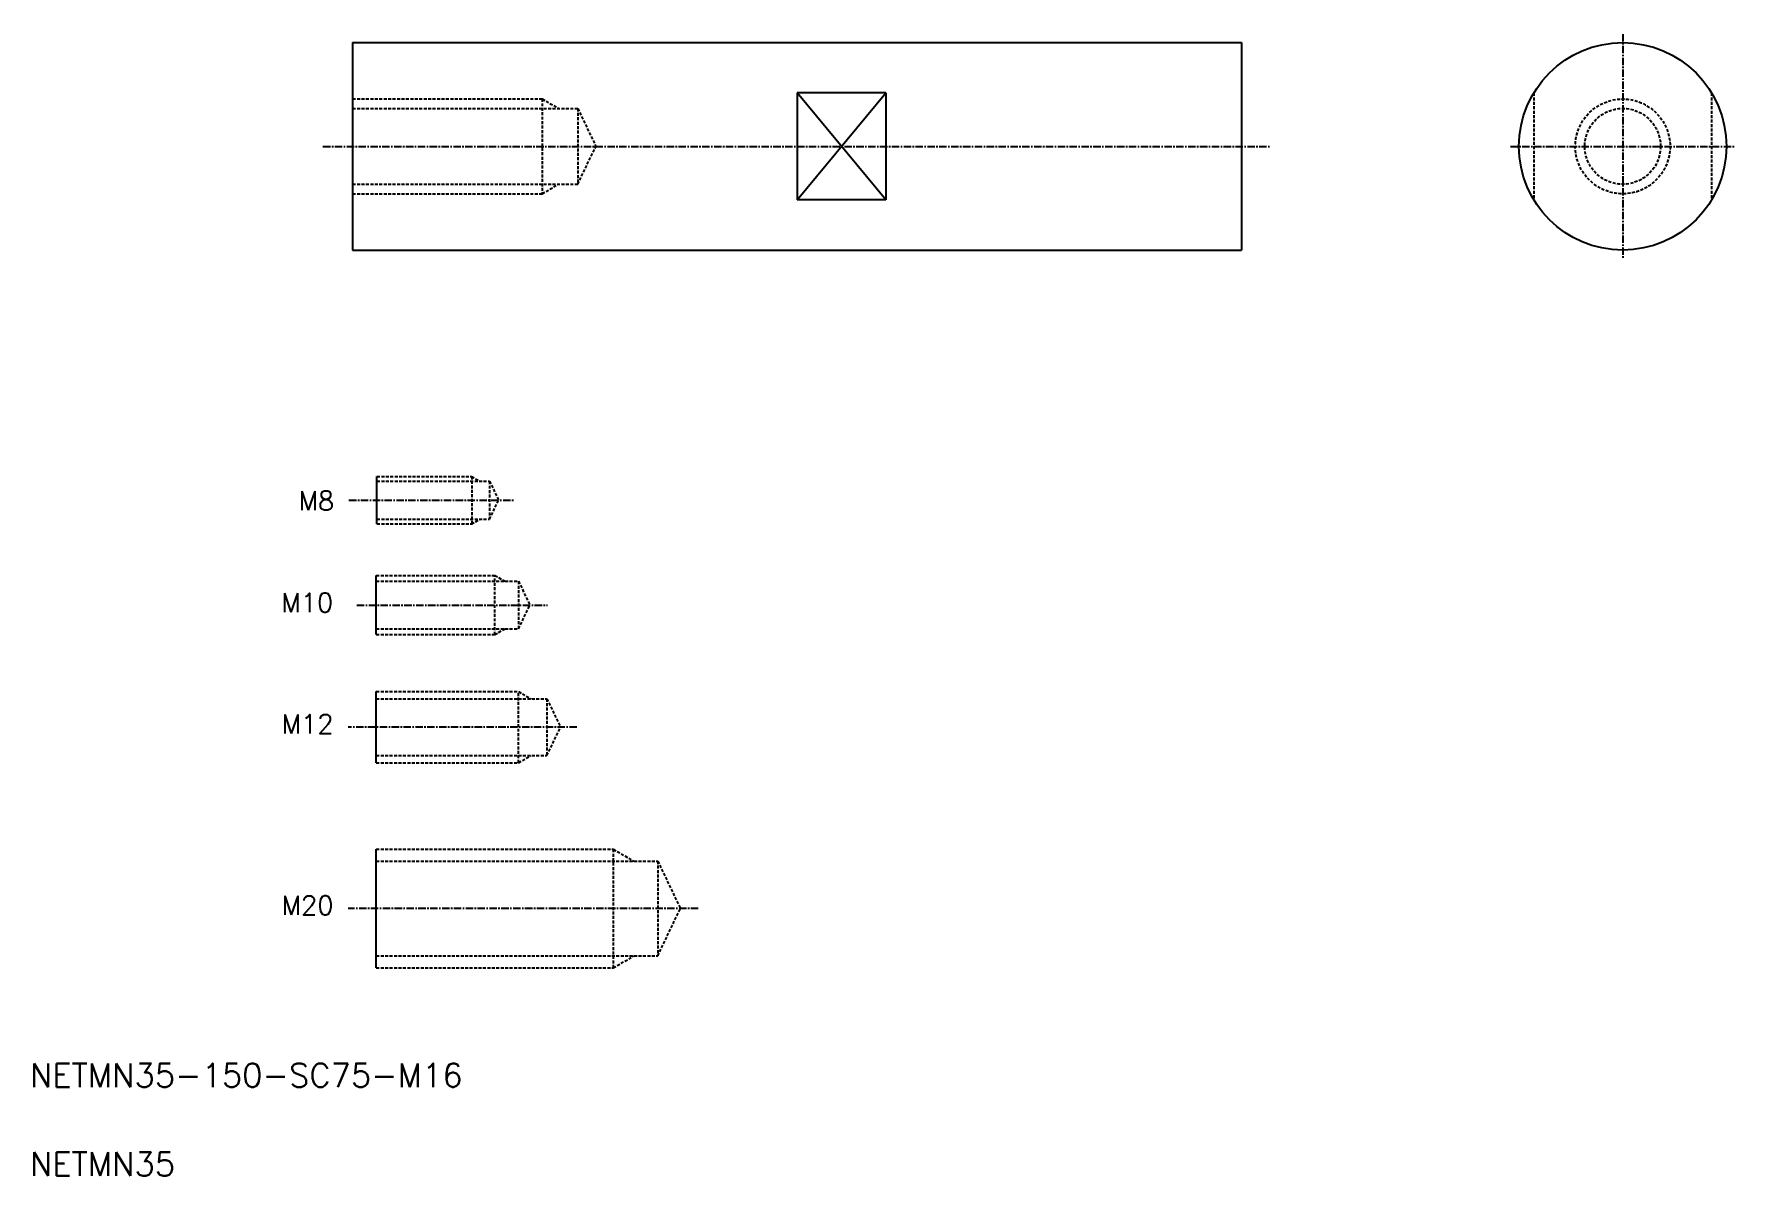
# Model space of a CAD drawing. Extents: x 11 to 298, y 10 to 203.
import ezdxf
from ezdxf.enums import TextEntityAlignment as Align

# ---------------------------------------------------------------- set-up
doc = ezdxf.new("R2010")
doc.units = 0
doc.linetypes.add('CENTER', pattern=[2, 1.25, -0.25, 0.25, -0.25])
doc.linetypes.add('DASHED', pattern=[0.75, 0.5, -0.25])
doc.layers.get('0').update_dxf_attribs({"linetype": 'CONTINUOUS'})
doc.layers.add('CENTER', color=1, linetype='CENTER')
doc.styles.get("Standard").update_dxf_attribs({"font": 'txt.shx'})

# ---------------------------------------------------------------- blocks, each defined once
blk = doc.blocks.new('A$C429D1741')
at = {"color": 3, "linetype": 'DASHED'}
for p, q in [((0, 4.07), (16, 4.07)), ((0, 3.27), (19, 3.27)), ((16, 4.07), (16, -3.93)), ((16, 4.07), (17.39, 3.27)), ((19, 3.27), (19, -3.13)), ((19, 3.27), (20.52, 0.07)), ((19, -3.13), (20.52, 0.07)), ((0, -3.13), (19, -3.13)), ((0, -3.93), (16, -3.93)), ((16, -3.93), (17.39, -3.13))]:
    blk.add_line(p, q, dxfattribs=at)

msp = doc.modelspace()

# ---------------------------------------------------------------- linework, layer by layer
at = {"color": 7, "linetype": 'CONTINUOUS'}
for p, q in [((64.45, 201.2), (214.45, 201.2)), ((64.45, 201.2), (64.45, 166.2)), ((214.45, 201.2), (214.45, 166.2)), ((139.45, 192.71), (139.45, 174.68)), ((154.45, 192.71), (139.45, 192.71)), ((154.45, 192.71), (154.45, 174.68)), ((154.45, 174.68), (139.45, 174.68)), ((64.45, 166.2), (214.45, 166.2)), ((68.56, 120), (68.56, 128)), ((68.45, 101.32), (68.45, 111.32)), ((68.45, 79.71), (68.45, 91.71)), ((68.45, 45.11), (68.45, 65.11))]:
    msp.add_line(p, q, dxfattribs=at)
at = {"color": 3, "linetype": 'CONTINUOUS'}
for p, q in [((139.45, 174.68), (154.45, 192.71)), ((154.45, 174.68), (139.45, 192.71))]:
    msp.add_line(p, q, dxfattribs=at)
at = {"color": 3, "linetype": 'DASHED'}
for p, q in [((263.79, 192.71), (263.79, 174.68)), ((293.79, 192.71), (293.79, 174.68)), ((64.45, 191.7), (96.45, 191.7)), ((64.45, 190.1), (102.45, 190.1)), ((96.45, 191.7), (99.22, 190.1)), ((96.45, 191.7), (96.45, 175.7)), ((102.45, 190.1), (105.5, 183.7)), ((102.45, 190.1), (102.45, 177.3)), ((102.45, 177.3), (105.5, 183.7)), ((64.45, 177.3), (102.45, 177.3)), ((64.45, 175.7), (96.45, 175.7)), ((96.45, 175.7), (99.22, 177.3)), ((68.45, 111.32), (88.45, 111.32)), ((68.45, 110.32), (92.45, 110.32)), ((88.45, 111.32), (90.18, 110.32)), ((88.45, 101.32), (88.45, 111.32)), ((92.45, 110.32), (94.36, 106.32)), ((92.45, 110.32), (92.45, 102.32)), ((92.45, 102.32), (94.36, 106.32)), ((68.45, 102.32), (92.45, 102.32)), ((68.45, 101.32), (88.45, 101.32)), ((88.45, 101.32), (90.18, 102.32)), ((68.45, 91.71), (92.45, 91.71)), ((68.45, 90.51), (97.25, 90.51)), ((92.45, 79.71), (92.45, 91.71)), ((92.45, 91.71), (94.53, 90.51)), ((97.25, 90.51), (97.25, 80.91)), ((97.25, 90.51), (99.54, 85.71)), ((97.25, 80.91), (99.54, 85.71)), ((68.45, 80.91), (97.25, 80.91)), ((92.45, 79.71), (94.53, 80.91)), ((68.45, 79.71), (92.45, 79.71)), ((68.45, 65.11), (108.45, 65.11)), ((108.45, 65.11), (108.45, 45.11)), ((108.45, 65.11), (111.92, 63.11)), ((68.45, 63.11), (115.95, 63.11)), ((115.95, 63.11), (115.95, 47.11)), ((115.95, 63.11), (119.76, 55.11)), ((115.95, 47.11), (119.76, 55.11)), ((68.45, 47.11), (115.95, 47.11)), ((108.45, 45.11), (111.92, 47.11)), ((68.45, 45.11), (108.45, 45.11))]:
    msp.add_line(p, q, dxfattribs=at)
at = {"color": 7, "linetype": 'CONTINUOUS'}
msp.add_circle((278.79, 183.7), 17.5, dxfattribs=at)
at = {"color": 3, "linetype": 'DASHED'}
for centre, radius in [((278.79, 183.69), 8), ((278.79, 183.7), 6.4)]:
    msp.add_circle(centre, radius, dxfattribs=at)
at = {"layer": 'CENTER', "color": 1, "linetype": 'CENTER'}
for p, q in [((278.79, 202.65), (278.79, 164.75)), ((59.45, 183.7), (219.45, 183.7)), ((259.84, 183.7), (297.74, 183.7)), ((63.84, 124), (91.62, 124)), ((65.17, 106.32), (97.36, 106.32)), ((102.29, 85.71), (63.68, 85.71)), ((122.79, 55.11), (63.68, 55.11))]:
    msp.add_line(p, q, dxfattribs=at)

# ---------------------------------------------------------------- block references
at = {"color": 7, "linetype": 'CONTINUOUS'}
msp.add_blockref('A$C429D1741', (68.56, 123.93), dxfattribs=at)

# ---------------------------------------------------------------- texts
for s, p in [('M8', (61.34, 123.92)), ('M12', (61.23, 86.26)), ('M20', (61.23, 55.66))]:
    msp.add_text(s, height=3.2, dxfattribs=at).set_placement(p, align=Align.MIDDLE_RIGHT)
for s, height, p in [('M10', 3.2, (52.4, 105.14)), ('NETMN35-150-SC75-M16', 4, (10, 25)), ('NETMN35', 4, (10, 10))]:
    msp.add_text(s, height=height, dxfattribs=at).set_placement(p)

doc.saveas('drawing.dxf')
